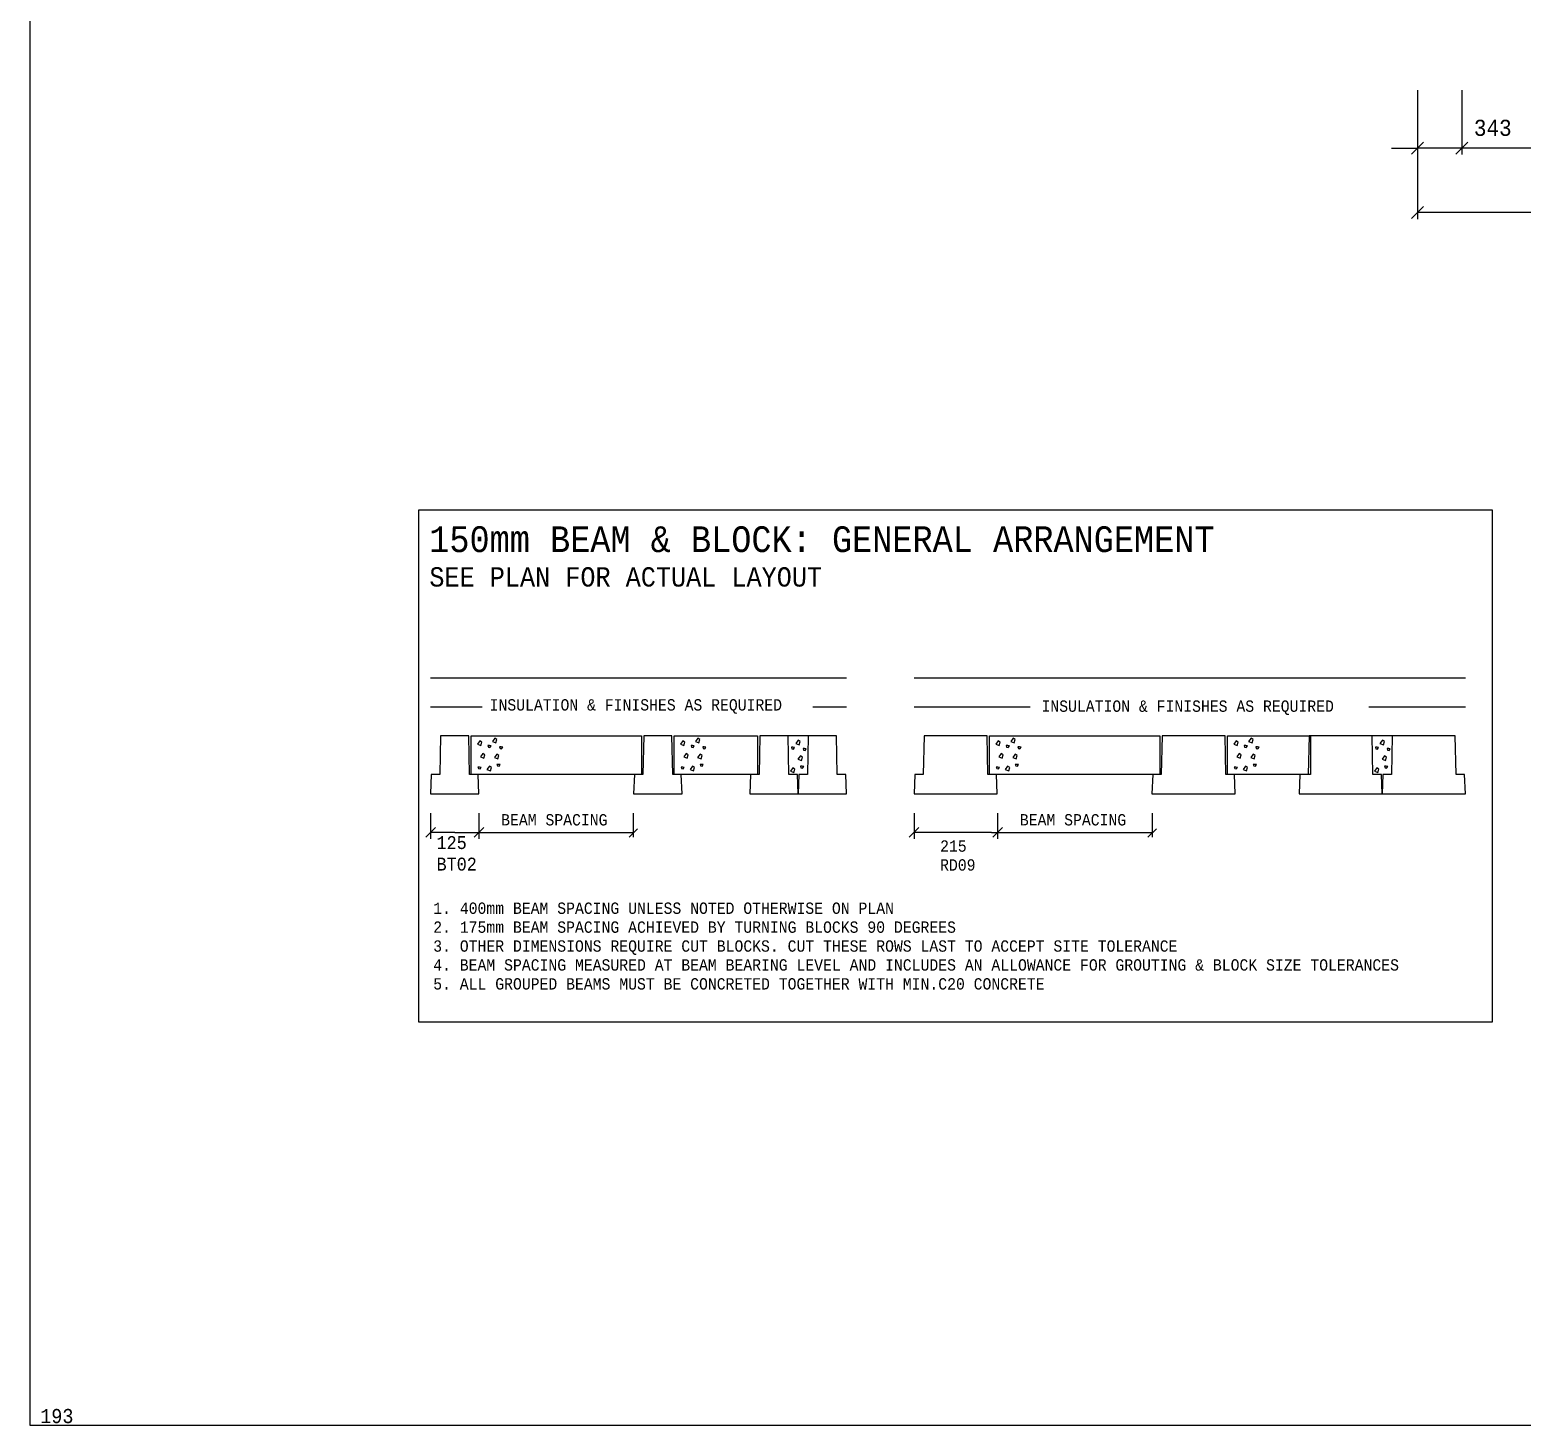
# Model space of a CAD drawing. Extents: x 0 to 40200, y 0 to 28450.
# Drawn here: x 0 to 11570, y 0 to 10822 of the extents above; entities that cross this region are included whole.
import ezdxf

# ---------------------------------------------------------------- set-up
doc = ezdxf.new("R2010")
doc.units = 0
doc.layers.add('BEAMS', color=7, linetype='CONTINUOUS')
doc.layers.add('TITLE_BLOCK', color=7, linetype='CONTINUOUS')
doc.styles.add('CADFONT1', font='monotxt.shx', dxfattribs={"width": 0.901937})
doc.dimstyles.new('EXPERTCAD-ISO', dxfattribs={"dimtxt": 100, "dimasz": 127, "dimexe": 50, "dimexo": 50, "dimgap": 50, "dimtad": 1, "dimdec": 4, "dimzin": 0, "dimtxsty": 'STANDARD', "dimblk": 'EXPERTCADARROW', "dimblk1": 'EXPERTCADARROW', "dimblk2": 'EXPERTCADARROW', "dimcen": 0.09, "dimclrd": 92, "dimclre": 92, "dimclrt": 92, "dimazin": 3, "dimtfac": 1, "dimtdec": 4, "dimtmove": 0, "dimatfit": 3, "dimtolj": 1, "dimtzin": 0})

# ---------------------------------------------------------------- blocks, each defined once
blk = doc.blocks.new('*D24')
at = {"layer": 'BEAMS', "color": 92, "linetype": 'CONTINUOUS'}
for points in [[(10759, 9855), (10759, 9355)], [(18759, 9855), (18759, 9355)], [(10806, 9452), (10712, 9358)], [(14759, 9405), (10759, 9405)], [(14759, 9405), (18759, 9405)], [(18712, 9358), (18806, 9452)]]:
    blk.add_lwpolyline(points, dxfattribs=at)
at = {"layer": 'BEAMS', "color": 92, "linetype": 'CONTINUOUS', "insert": (14562, 9625), "char_height": 125, "attachment_point": 1, "style": 'CADFONT1'}
blk.add_mtext('8000', dxfattribs=at)
blk = doc.blocks.new('EXPERTCADARROW')
at = {"layer": 'TITLE_BLOCK', "color": 92, "linetype": 'CONTINUOUS'}
for points in [[(0, 0), (-1, 0)], [(-0.6, 0.6), (0.6, -0.6)]]:
    blk.add_lwpolyline(points, dxfattribs=at)
blk = doc.blocks.new('*D25')
at = {"layer": 'BEAMS', "color": 92, "linetype": 'CONTINUOUS'}
for points in [[(16562, 10355), (16562, 9855)], [(11149, 9952), (11055, 9858)], [(16515, 9858), (16608, 9952)], [(13832, 9905), (11102, 9905)], [(13832, 9905), (16562, 9905)]]:
    blk.add_lwpolyline(points, dxfattribs=at)
at = {"layer": 'BEAMS', "color": 92, "linetype": 'CONTINUOUS', "insert": (13635, 10125), "char_height": 125, "attachment_point": 1, "style": 'CADFONT1'}
blk.add_mtext('5460', dxfattribs=at)
blk = doc.blocks.new('*D26')
at = {"layer": 'BEAMS', "color": 92, "linetype": 'CONTINUOUS'}
for points in [[(10759, 10355), (10759, 9855)], [(11102, 10355), (11102, 9855)], [(10712, 9858), (10806, 9952)], [(11149, 9952), (11055, 9858)], [(10556, 9905), (10759, 9905)], [(11102, 9905), (10759, 9905)], [(11499, 9905), (11102, 9905)]]:
    blk.add_lwpolyline(points, dxfattribs=at)
at = {"layer": 'BEAMS', "color": 92, "linetype": 'CONTINUOUS', "insert": (11196, 10125), "char_height": 125, "attachment_point": 1, "style": 'CADFONT1'}
blk.add_mtext('343', dxfattribs=at)

msp = doc.modelspace()

# ---------------------------------------------------------------- linework, layer by layer
at = {"layer": 'TITLE_BLOCK', "color": 13, "linetype": 'CONTINUOUS'}
for p, q in [((6034.5189, 5347.12142), (5878.5189, 5347.12142)), ((10563.07086, 5347.12142), (10407.07086, 5347.12142))]:
    msp.add_line(p, q, dxfattribs=at)
at = {"layer": 'TITLE_BLOCK', "color": 92, "linetype": 'CONTINUOUS'}
for p, q in [((4681.5189, 4559.62142), (4681.5189, 4747.12142)), ((8703.07086, 4559.62142), (8703.07086, 4747.12142)), ((3481.5189, 4597.12142), (4681.5189, 4597.12142)), ((4647.20202, 4559.62142), (4712.40291, 4625.85995)), ((7503.07086, 4597.12142), (8703.07086, 4597.12142)), ((8668.75398, 4559.62142), (8733.95487, 4625.85995))]:
    msp.add_line(p, q, dxfattribs=at)
at = {"layer": 'TITLE_BLOCK', "color": 172, "linetype": 'CONTINUOUS'}
msp.add_lwpolyline([(0, 28450), (0, 0), (40200, 0), (40200, 28450), (0, 28450)], dxfattribs=at)
at = {"layer": 'TITLE_BLOCK', "color": 1, "linetype": 'CONTINUOUS'}
msp.add_lwpolyline([(11341.54736, 7097.12142), (3014.34991, 7097.12142), (3014.34991, 3127.12142), (11341.54736, 3127.12142), (11341.54736, 7097.12142)], dxfattribs=at)
at = {"layer": 'TITLE_BLOCK', "color": 13, "linetype": 'CONTINUOUS'}
for points in [[(3106.5189, 5797.12142), (6331.5189, 5797.12142)], [(6855.07086, 5797.12142), (11130.07086, 5797.12142)], [(3106.5189, 5572.12142), (3507.96551, 5572.12142)], [(6070.01412, 5572.12142), (6331.5189, 5572.12142)], [(6855.07086, 5572.12142), (7754.57697, 5572.12142)], [(10381.16788, 5572.12142), (11130.07086, 5572.12142)], [(3106.5189, 4897.12142), (3481.5189, 4897.12142), (3475.5189, 5047.12142), (3409.5189, 5047.12142), (3403.5189, 5347.12142), (3184.5189, 5347.12142), (3178.5189, 5047.12142), (3112.5189, 5047.12142), (3106.5189, 4897.12142)], [(3421.5189, 5047.12142), (3421.5189, 5347.12142), (4741.5189, 5347.12142), (4741.5189, 5047.12142), (3421.5189, 5047.12142)], [(3612.70037, 5291.24323), (3620.63787, 5317.70156), (3604.76287, 5328.2849), (3586.24204, 5301.82656), (3612.70037, 5291.24323)], [(4681.5189, 4897.12142), (5056.5189, 4897.12142), (5050.5189, 5047.12142), (4984.5189, 5047.12142), (4978.5189, 5347.12142), (4759.5189, 5347.12142), (4753.5189, 5047.12142), (4687.5189, 5047.12142), (4681.5189, 4897.12142)], [(4996.5189, 5047.12142), (4996.5189, 5347.12142), (5641.5189, 5347.12142), (5641.5189, 5047.12142), (4996.5189, 5047.12142)], [(5187.70037, 5291.24323), (5195.63787, 5317.70156), (5179.76287, 5328.2849), (5161.24204, 5301.82656), (5187.70037, 5291.24323)], [(5581.5189, 4897.12142), (5956.5189, 4897.12142), (5950.5189, 5047.12142), (5884.5189, 5047.12142), (5878.5189, 5347.12142), (5659.5189, 5347.12142), (5653.5189, 5047.12142), (5587.5189, 5047.12142), (5581.5189, 4897.12142)], [(5956.5189, 4897.12142), (6331.5189, 4897.12142), (6325.5189, 5047.12142), (6259.5189, 5047.12142), (6253.5189, 5347.12142), (6034.5189, 5347.12142), (6028.5189, 5047.12142), (5962.5189, 5047.12142), (5956.5189, 4897.12142)], [(6855.07086, 4897.12142), (7500.07086, 4897.12142), (7494.07086, 5047.12142), (7428.07086, 5047.12142), (7422.07086, 5347.12142), (6933.07086, 5347.12142), (6927.07086, 5047.12142), (6861.07086, 5047.12142), (6855.07086, 4897.12142)], [(7440.07086, 5047.12142), (7440.07086, 5347.12142), (8760.07086, 5347.12142), (8760.07086, 5047.12142), (7440.07086, 5047.12142)], [(7631.25233, 5291.24323), (7639.18983, 5317.70156), (7623.31483, 5328.2849), (7604.79399, 5301.82656), (7631.25233, 5291.24323)], [(8700.07086, 4897.12142), (9345.07086, 4897.12142), (9339.07086, 5047.12142), (9273.07086, 5047.12142), (9267.07086, 5347.12142), (8778.07086, 5347.12142), (8772.07086, 5047.12142), (8706.07086, 5047.12142), (8700.07086, 4897.12142)], [(9285.07086, 5047.12142), (9285.07086, 5347.12142), (9930.07086, 5347.12142), (9930.07086, 5047.12142), (9285.07086, 5047.12142)], [(9476.25233, 5291.24323), (9484.18983, 5317.70156), (9468.31483, 5328.2849), (9449.79399, 5301.82656), (9476.25233, 5291.24323)], [(9840.07086, 4897.12142), (10485.07086, 4897.12142), (10479.07086, 5047.12142), (10413.07086, 5047.12142), (10407.07086, 5347.12142), (9918.07086, 5347.12142), (9912.07086, 5047.12142), (9846.07086, 5047.12142), (9840.07086, 4897.12142)], [(10485.07086, 4897.12142), (11130.07086, 4897.12142), (11124.07086, 5047.12142), (11058.07086, 5047.12142), (11052.07086, 5347.12142), (10563.07086, 5347.12142), (10557.07086, 5047.12142), (10491.07086, 5047.12142), (10485.07086, 4897.12142)], [(3496.44907, 5271.3168), (3504.38657, 5297.77513), (3488.51157, 5308.35847), (3469.99073, 5281.90013), (3496.44907, 5271.3168)], [(3520.92303, 5173.42097), (3528.86053, 5199.8793), (3512.98553, 5210.46263), (3494.46469, 5184.0043), (3520.92303, 5173.42097)], [(3567.30779, 5256.93008), (3575.98943, 5269.33242), (3563.58709, 5271.81289), (3551.18474, 5271.81289), (3554.90545, 5259.41055), (3567.30779, 5256.93008)], [(3657.8449, 5247.00821), (3666.52654, 5259.41055), (3654.1242, 5261.89102), (3641.72185, 5261.89102), (3645.44256, 5249.48867), (3657.8449, 5247.00821)], [(5071.44907, 5271.3168), (5079.38657, 5297.77513), (5063.51157, 5308.35847), (5044.99073, 5281.90013), (5071.44907, 5271.3168)], [(5095.92303, 5173.42097), (5103.86053, 5199.8793), (5087.98553, 5210.46263), (5069.46469, 5184.0043), (5095.92303, 5173.42097)], [(5142.30779, 5256.93008), (5150.98943, 5269.33242), (5138.58709, 5271.81289), (5126.18474, 5271.81289), (5129.90545, 5259.41055), (5142.30779, 5256.93008)], [(5232.8449, 5247.00821), (5241.52654, 5259.41055), (5229.1242, 5261.89102), (5216.72185, 5261.89102), (5220.44256, 5249.48867), (5232.8449, 5247.00821)], [(5920.26342, 5242.69749), (5928.94506, 5255.09983), (5916.54271, 5257.5803), (5904.14037, 5257.5803), (5907.86107, 5245.17796), (5920.26342, 5242.69749)], [(5965.656, 5277.01064), (5973.5935, 5303.46897), (5957.7185, 5314.05231), (5939.19766, 5287.59397), (5965.656, 5277.01064)], [(6010.80053, 5232.77561), (6019.48217, 5245.17796), (6007.07982, 5247.65843), (5994.67748, 5247.65843), (5998.39818, 5235.25608), (6010.80053, 5232.77561)], [(7515.00103, 5271.3168), (7522.93853, 5297.77513), (7507.06353, 5308.35847), (7488.54269, 5281.90013), (7515.00103, 5271.3168)], [(7539.47498, 5173.42097), (7547.41248, 5199.8793), (7531.53748, 5210.46263), (7513.01665, 5184.0043), (7539.47498, 5173.42097)], [(7585.85975, 5256.93008), (7594.54139, 5269.33242), (7582.13905, 5271.81289), (7569.7367, 5271.81289), (7573.45741, 5259.41055), (7585.85975, 5256.93008)], [(7676.39686, 5247.00821), (7685.0785, 5259.41055), (7672.67616, 5261.89102), (7660.27381, 5261.89102), (7663.99451, 5249.48867), (7676.39686, 5247.00821)], [(9360.00103, 5271.3168), (9367.93853, 5297.77513), (9352.06353, 5308.35847), (9333.54269, 5281.90013), (9360.00103, 5271.3168)], [(9384.47498, 5173.42097), (9392.41248, 5199.8793), (9376.53748, 5210.46263), (9358.01665, 5184.0043), (9384.47498, 5173.42097)], [(9430.85975, 5256.93008), (9439.54139, 5269.33242), (9427.13905, 5271.81289), (9414.7367, 5271.81289), (9418.45741, 5259.41055), (9430.85975, 5256.93008)], [(9521.39686, 5247.00821), (9530.0785, 5259.41055), (9517.67616, 5261.89102), (9505.27381, 5261.89102), (9508.99451, 5249.48867), (9521.39686, 5247.00821)], [(10448.81538, 5242.69749), (10457.49702, 5255.09983), (10445.09467, 5257.5803), (10432.69233, 5257.5803), (10436.41303, 5245.17796), (10448.81538, 5242.69749)], [(10494.20795, 5277.01064), (10502.14545, 5303.46897), (10486.27045, 5314.05231), (10467.74962, 5287.59397), (10494.20795, 5277.01064)], [(10539.35249, 5232.77561), (10548.03413, 5245.17796), (10535.63178, 5247.65843), (10523.22944, 5247.65843), (10526.95014, 5235.25608), (10539.35249, 5232.77561)], [(3490.41326, 5089.49844), (3499.0949, 5101.90078), (3486.69256, 5104.38125), (3474.29021, 5104.38125), (3478.01092, 5091.97891), (3490.41326, 5089.49844)], [(3570.5324, 5075.44245), (3578.4699, 5101.90078), (3562.5949, 5112.48412), (3544.07407, 5086.02578), (3570.5324, 5075.44245)], [(3628.82342, 5168.46003), (3636.76092, 5194.91836), (3620.88592, 5205.5017), (3602.36508, 5179.04336), (3628.82342, 5168.46003)], [(3638.00115, 5110.58242), (3646.68279, 5122.98477), (3634.28045, 5125.46524), (3621.8781, 5125.46524), (3625.59881, 5113.06289), (3638.00115, 5110.58242)], [(5065.41326, 5089.49844), (5074.0949, 5101.90078), (5061.69256, 5104.38125), (5049.29021, 5104.38125), (5053.01092, 5091.97891), (5065.41326, 5089.49844)], [(5145.5324, 5075.44245), (5153.4699, 5101.90078), (5137.5949, 5112.48412), (5119.07407, 5086.02578), (5145.5324, 5075.44245)], [(5203.82342, 5168.46003), (5211.76092, 5194.91836), (5195.88592, 5205.5017), (5177.36508, 5179.04336), (5203.82342, 5168.46003)], [(5213.00115, 5110.58242), (5221.68279, 5122.98477), (5209.28045, 5125.46524), (5196.8781, 5125.46524), (5200.59881, 5113.06289), (5213.00115, 5110.58242)], [(5923.48803, 5061.20986), (5931.42553, 5087.66819), (5915.55053, 5098.25152), (5897.02969, 5071.79319), (5923.48803, 5061.20986)], [(5981.77904, 5154.22744), (5989.71654, 5180.68577), (5973.84154, 5191.2691), (5955.32071, 5164.81077), (5981.77904, 5154.22744)], [(5990.95678, 5096.34983), (5999.63842, 5108.75218), (5987.23607, 5111.23264), (5974.83373, 5111.23264), (5978.55443, 5098.8303), (5990.95678, 5096.34983)], [(7508.96522, 5089.49844), (7517.64686, 5101.90078), (7505.24451, 5104.38125), (7492.84217, 5104.38125), (7496.56287, 5091.97891), (7508.96522, 5089.49844)], [(7589.08436, 5075.44245), (7597.02186, 5101.90078), (7581.14686, 5112.48412), (7562.62603, 5086.02578), (7589.08436, 5075.44245)], [(7647.37537, 5168.46003), (7655.31287, 5194.91836), (7639.43787, 5205.5017), (7620.91704, 5179.04336), (7647.37537, 5168.46003)], [(7656.55311, 5110.58242), (7665.23475, 5122.98477), (7652.83241, 5125.46524), (7640.43006, 5125.46524), (7644.15076, 5113.06289), (7656.55311, 5110.58242)], [(9353.96522, 5089.49844), (9362.64686, 5101.90078), (9350.24451, 5104.38125), (9337.84217, 5104.38125), (9341.56287, 5091.97891), (9353.96522, 5089.49844)], [(9434.08436, 5075.44245), (9442.02186, 5101.90078), (9426.14686, 5112.48412), (9407.62603, 5086.02578), (9434.08436, 5075.44245)], [(9492.37537, 5168.46003), (9500.31287, 5194.91836), (9484.43787, 5205.5017), (9465.91704, 5179.04336), (9492.37537, 5168.46003)], [(9501.55311, 5110.58242), (9510.23475, 5122.98477), (9497.83241, 5125.46524), (9485.43006, 5125.46524), (9489.15076, 5113.06289), (9501.55311, 5110.58242)], [(10452.03999, 5061.20986), (10459.97749, 5087.66819), (10444.10249, 5098.25152), (10425.58165, 5071.79319), (10452.03999, 5061.20986)], [(10510.331, 5154.22744), (10518.2685, 5180.68577), (10502.3935, 5191.2691), (10483.87267, 5164.81077), (10510.331, 5154.22744)], [(10519.50874, 5096.34983), (10528.19038, 5108.75218), (10515.78803, 5111.23264), (10503.38569, 5111.23264), (10507.10639, 5098.8303), (10519.50874, 5096.34983)]]:
    msp.add_lwpolyline(points, dxfattribs=at)
at = {"layer": 'TITLE_BLOCK', "color": 92, "linetype": 'CONTINUOUS'}
for points in [[(3106.5189, 4747.12142), (3106.5189, 4547.12142)], [(3481.5189, 4747.12142), (3481.5189, 4547.12142)], [(6855.07086, 4747.12142), (6855.07086, 4547.12142)], [(7503.07086, 4747.12142), (7503.07086, 4547.12142)], [(3144.0189, 4634.62142), (3069.0189, 4559.62142)], [(3444.0189, 4559.62142), (3519.0189, 4634.62142)], [(6892.57086, 4634.62142), (6817.57086, 4559.62142)], [(7465.57086, 4559.62142), (7540.57086, 4634.62142)], [(3294.0189, 4597.12142), (3106.5189, 4597.12142)], [(3294.0189, 4597.12142), (3481.5189, 4597.12142)], [(7455.07086, 4597.12142), (6855.07086, 4597.12142)], [(7455.07086, 4597.12142), (7503.07086, 4597.12142)]]:
    msp.add_lwpolyline(points, dxfattribs=at)

# ---------------------------------------------------------------- texts
at = {"layer": 'TITLE_BLOCK', "color": 1, "linetype": 'CONTINUOUS', "attachment_point": 1, "style": 'CADFONT1'}
for s, insert, char_height in [('150mm BEAM & BLOCK: GENERAL ARRANGEMENT', (3096.53722, 6971.89523), 199.9996), ('SEE PLAN FOR ACTUAL LAYOUT', (3097.64452, 6654.34197), 150.000208), ('193', (80.36313, 125.82707), 110.000288)]:
    msp.add_mtext(s, dxfattribs=dict(at, insert=insert, char_height=char_height))
at = {"layer": 'TITLE_BLOCK', "color": 92, "linetype": 'CONTINUOUS', "attachment_point": 1, "style": 'CADFONT1'}
for s, insert, char_height in [('INSULATION & FINISHES AS REQUIRED', (3564.90391, 5630.85643), 88), ('INSULATION & FINISHES AS REQUIRED', (7843.52169, 5620.93455), 88), ('BEAM SPACING', (3654.24621, 4739.41412), 88), ('BEAM SPACING', (7675.79817, 4739.41412), 88), ('125\\PBT02', (3153.27012, 4568.46119), 100), ('215\\PRD09', (7057.34374, 4535.83466), 88), ('1. 400mm BEAM SPACING UNLESS NOTED OTHERWISE ON PLAN\\P2. 175mm BEAM SPACING ACHIEVED BY TURNING BLOCKS 90 DEGREES\\P3. OTHER DIMENSIONS REQUIRE CUT BLOCKS. CUT THESE ROWS LAST TO ACCEPT SITE TOLERANCE\\P4. BEAM SPACING MEASURED AT BEAM BEARING LEVEL AND INCLUDES AN ALLOWANCE FOR GROUTING & BLOCK SIZE TOLERANCES\\P5. ALL GROUPED BEAMS MUST BE CONCRETED TOGETHER WITH MIN.C20 CONCRETE', (3127.4655, 4053.67547), 88)]:
    msp.add_mtext(s, dxfattribs=dict(at, insert=insert, char_height=char_height))

# ---------------------------------------------------------------- dimensions: what is measured, and where the dimension line sits
at = {"layer": 'BEAMS', "color": 92, "linetype": 'CONTINUOUS'}
for base, p1, p2, text, override, picture, middle in [((11102.00149, 9905.09175), (10759.11407, 10405.09175), (11102.00149, 10405.09175), '343', {"dimtxt": 125, "dimasz": 78.125, "dimgap": 94.55, "dimtxsty": 'CADFONT1', "dimatfit": 1}, '*D26', (11339.50149, 9905.09175)), ((16561.61793, 9905.09175), (11102.00149, 10405.09175), (16561.61793, 10405.09175), '5460', {"dimtxt": 125, "dimasz": 78.125, "dimgap": 94.55, "dimtxsty": 'CADFONT1', "dimse1": 1, "dimatfit": 1}, '*D25', (13831.80971, 9905.09175)), ((18759.11407, 9405.09175), (10759.11407, 9905.09175), (18759.11407, 9905.09175), '8000', {"dimtxt": 125, "dimasz": 78.125, "dimgap": 94.55, "dimtxsty": 'CADFONT1', "dimatfit": 1}, '*D24', (14759.11407, 9405.09175))]:
    dim = msp.add_linear_dim(base=base, p1=p1, p2=p2, text=text, dimstyle='EXPERTCAD-ISO', override=override, dxfattribs=at)
    dim.commit()
    dim.dimension.update_dxf_attribs({"geometry": picture, "text_midpoint": middle, "dimtype": 160})

doc.saveas('drawing.dxf')
